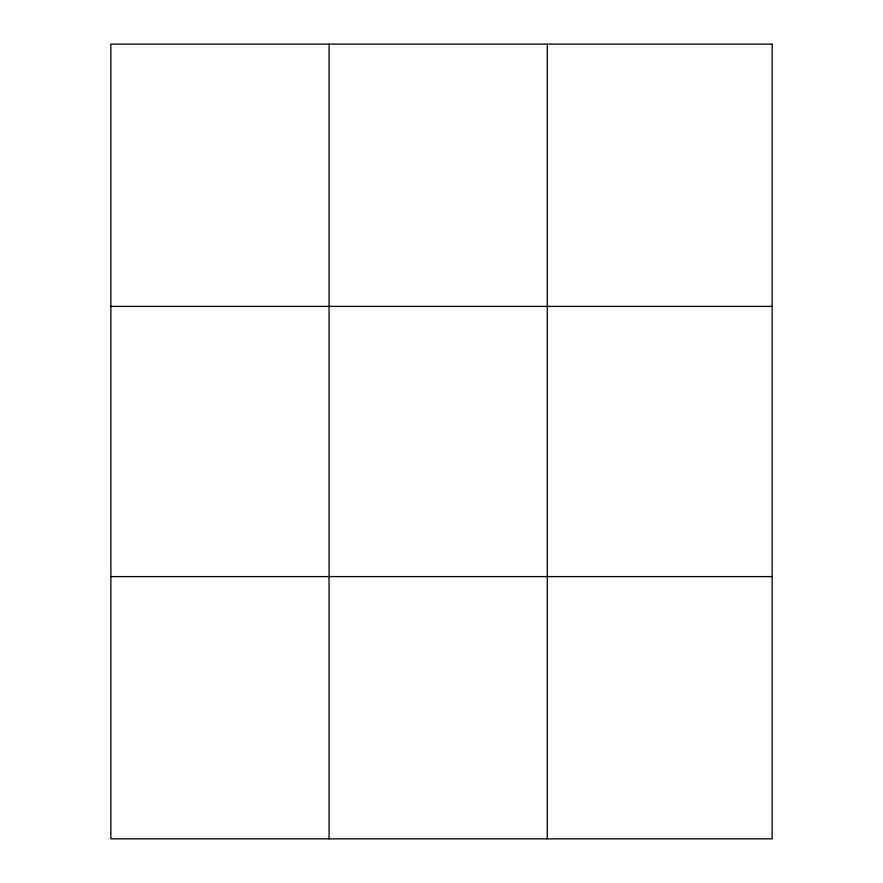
<?xml version="1.0" encoding="UTF-8"?>
<svg xmlns="http://www.w3.org/2000/svg" width="883" height="883" viewBox="0 0 883 883"><rect width="100%" height="100%" fill="white"/><g stroke="black" fill="none" stroke-linecap="round" stroke-linejoin="round"><path stroke-width="1.32" d="M329.083 44.15L329.083 838.85M547.305 44.15L547.305 838.85M110.872 306.401L772.128 306.401M110.872 576.599L772.128 576.599M772.128 44.15L772.128 838.85L110.872 838.85L110.872 44.15L772.128 44.15"/></g></svg>
